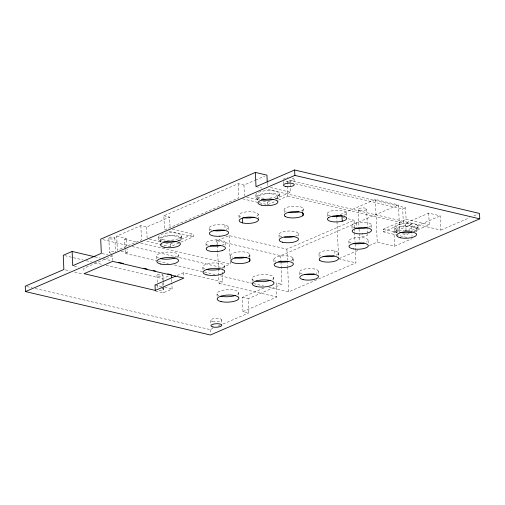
<?xml version="1.0" encoding="UTF-8"?>
<svg xmlns="http://www.w3.org/2000/svg" width="505" height="505" viewBox="0 0 505 505"><rect width="100%" height="100%" fill="white"/><g stroke="black" fill="none" stroke-linecap="round" stroke-linejoin="round"><path stroke-width="0.38" stroke-dasharray="2.52 1.89" d="M140.863 225.666L141.482 239.888L117.343 250.297L116.724 236.075L140.863 225.666L146.639 227.023L169.617 217.112L170.097 228.001M238.19 183.694L238.808 197.916L164.466 229.983L163.841 215.755L238.19 183.694L243.965 185.051L254.735 180.405M255.454 180.096L264.79 176.068M125.095 248.959L124.666 239.225L126.597 238.392L126.925 245.878M112.628 260.599L112.426 255.959L83.849 268.288L84.013 272.151M278.457 200.062L287.781 196.041L287.156 181.819L290.053 180.569L405.603 207.713L406.115 219.378L383.137 229.289L383.251 231.845L406.815 237.382M125.126 249.71L125.29 253.453L127.222 252.62L127.058 248.877M165.785 243.063L170.261 244.117L173.133 242.873M177.438 241.018L193.238 234.206L193.352 236.769L180.424 242.343M263.111 201.091L267.587 202.145L271.172 200.599M275.477 198.743L290.564 192.235L290.362 187.57M146.803 241.137L170.374 246.674L179.704 242.652M259.336 202.739L267.694 204.702L275.585 201.299M217.358 244.609L217.194 240.727L229.1 235.595L286.878 249.167L354.081 220.186L354.415 227.944M106.056 265.34L162.623 278.627L168.771 275.976M177.173 275.459L183.605 272.681L222.661 281.859L222.37 275.118M340.32 214.568L375.366 199.456L398.477 204.885L399.72 233.342M155.603 291.057L163.248 292.856L172.129 289.024L171.864 283.034M132.196 246.522L222.042 267.631L230.343 264.046L230.179 260.201M217.194 240.727L280.742 255.656L398.477 204.885M218.412 268.666L219.056 283.412L222.661 281.859M295.577 183.795L402.712 208.963L405.603 207.713M383.251 231.845L403.331 223.185L402.712 208.963M406.077 230.829L405.736 223.052L428.713 213.142L440.272 215.856L440.89 230.084L265.983 188.996M281.014 261.811L281.986 284.113L248.132 298.714L248.75 312.942L242.974 311.585L242.356 297.357L264.683 287.73M369.363 245.531L377.229 242.141L394.563 246.213L393.944 231.984L411.512 224.409L412.036 236.391M339.322 258.491L359.352 249.849M404.789 231.157L440.272 215.856M409.119 233.48L406.247 234.718L401.027 233.493M413.425 231.618L429.225 224.807L428.713 213.142M242.974 311.585L276.828 296.984L276.21 282.756L281.986 284.113M268.793 287.162L288.74 291.846L355.943 262.865L355.097 243.467M394.563 246.213L412.137 238.631M35.224 288.513L210.13 329.595L212.99 328.364M218.002 326.205L220.142 325.277M223.008 324.046L248.75 312.942M440.89 230.084L469.498 217.743M473.791 215.894L478.084 214.044M287.156 181.819L289.453 182.355M270.434 187.507L290.564 192.235M406.115 219.378L429.225 224.807M256.01 186.654L262.145 188.094M405.736 223.052L411.512 224.409M287.781 196.041L403.331 223.185M342.775 217.529L345.035 218.059M348.052 218.766L354.081 220.186M246.711 197.24L258.636 200.043M383.137 229.289L397.302 232.616M393.944 231.984L396.829 232.666M242.608 198.812L258.573 202.562M163.841 215.755L169.617 217.112M338.609 258.794L355.943 262.865M172.363 229.302L193.238 234.206M169.023 231.05L193.352 236.769M149.385 239.212L161.316 242.015M116.724 236.075L126.597 238.392M124.666 239.225L136.918 242.103M140.75 243L230.343 264.046M103.014 239.673L128.358 245.626M121.143 251.193L127.222 252.62M125.29 253.453L157.522 261.022M158.286 261.205L168.266 263.547M174.402 264.986L203.566 271.841M204.329 272.018L215.073 274.543M220.445 275.806L252.677 283.374M253.441 283.558L263.421 285.899M102.073 253.529L107.988 254.918M110.948 255.612L112.426 255.959M219.056 283.412L276.828 296.984M95.066 256.843L100.419 258.099M103.474 258.819L111.883 260.788M64.779 255.644L83.123 259.955M86.185 260.668L91.531 261.931M94.593 262.644L102.237 264.443M242.356 297.357L248.132 298.714M74.235 266.028L78.673 267.069M155.029 285.009L161.72 286.581M164.693 287.276L172.129 289.024M65.397 269.872L69.987 270.951M74.576 272.025L82.984 274M26.784 286.531L32.156 287.787M301.397 210.957A9.645 3.156 -2.5 0 0 296.082 206.21A9.645 3.156 -2.5 0 0 284.145 210.181L284.82 210.945A9.645 3.156 -2.5 0 0 286.101 211.608M336.014 255.259A9.645 3.156 -2.5 0 0 331.501 250.398A9.645 3.156 -2.5 0 0 319.021 254.179L319.57 254.962A9.645 3.156 -2.5 0 0 320.738 255.65M258.396 219.593L258.156 214.183L257.607 213.4A9.645 3.156 -2.5 0 0 244.092 212.214A9.645 3.156 -2.5 0 0 240.677 216.967M417.976 226.208L418.09 228.765M416.29 228.891L416.492 233.525M396.488 230.242L396.589 232.559M394.582 227.805L394.689 230.368M375.366 199.456L377.229 242.141M371.238 224.826L371.472 230.23M366.611 209.001L367.665 233.057M368.069 240.494L368.24 244.357M358.209 209.556L359.023 228.184M359.055 228.961L359.295 234.389M359.106 237.483L359.308 242.116M356.48 222.844L356.681 227.477M354.453 228.721L354.586 231.827M354.624 232.603L355.059 242.69M351.972 225.811L352.174 230.444M348.841 240.816L349.075 246.225M346.493 212.87L346.733 218.28M336.747 216.115L336.949 220.767M336.98 221.543L338.539 257.247M338.217 252.866L338.451 258.276M334.796 250.859L334.966 254.722M327.234 213.855L327.436 218.488M319.021 254.179L319.192 258.042M318.169 270.983L318.409 276.393M303.227 208.546L303.461 213.95M302.628 210.194L302.697 211.734M298.19 233.525L298.392 238.158M299.572 272.258L299.743 276.115M294.017 179.149L294.188 183.012M290.053 180.569L290.192 183.681M290.224 184.458L290.325 186.787M293.127 258.674L293.329 263.307M292.837 257.866L293.007 261.729M286.878 249.167L287.351 260.031M287.389 260.807L287.623 266.236M287.654 267.012L288.74 291.846M283.286 181.434L283.387 183.751M284.145 210.181L284.246 212.498M279.315 193.636L279.429 196.192M280.742 255.656L280.982 261.041M277.624 196.319L277.864 201.722M278.994 234.838L279.196 239.471M273.855 259.33L274.057 263.964M273.685 277.321L273.925 282.724M267.284 182.917L267.423 186.029M267.587 202.145L267.694 204.702M257.828 197.67L257.998 201.533M255.915 195.233L256.029 197.796M252.09 278.798L252.26 282.655M249.855 254.185L250.057 258.819M249.255 255.833L249.325 257.373M243.965 185.051L244.439 195.94M238.96 215.496L239.13 219.359M238.606 292.445L238.84 297.855M230.772 255.82L230.974 260.454M229.1 235.595L230.141 259.431M228.323 227.054L228.525 231.688M224.902 225.041L225.072 228.904M225.186 242.886L225.287 245.203M224.46 265.756L224.668 270.39M222.042 267.631L222.333 274.366M221.543 319.709L221.783 325.113M217.396 245.386L218.375 267.89M216.228 239.869L216.43 244.508M217.005 293.923L217.207 298.556M209.127 228.367L209.329 233.001M210.749 320.441L210.951 325.081M210.13 329.595L210.301 333.458M205.958 243.208L206.191 248.618M202.865 267.233L203.035 271.09M183.605 272.681L183.807 277.314M181.497 235.709L181.611 238.272M180.108 238.373L180.31 243.006M178.24 254.899L178.442 259.532M170.261 244.117L170.374 246.674M171.7 279.29L171.833 282.282M162.938 274.96L163.235 281.702M163.266 282.453L163.563 289.188M162.623 278.627L162.692 280.123M162.818 283.122L163.248 292.856M160.312 239.723L160.413 242.04M158.696 237.268L158.81 239.825M156.645 256.376L156.815 260.239M156.941 275.37L157.333 284.359M157.364 285.104L157.56 289.599M146.639 227.023L147.113 237.912M114.856 237.811L115.481 252.039M108.859 238.221L109.478 252.45M218.936 295.577A10.851 3.548 -2.5 0 1 220.584 290.817A10.851 3.548 -2.5 0 1 234.995 290.249A10.851 3.548 -2.5 0 1 236.7 294.876M254.021 280.445A10.851 3.548 -2.5 0 1 255.663 275.686A10.851 3.548 -2.5 0 1 270.08 275.118A10.851 3.548 -2.5 0 1 271.785 279.745M158.576 258.023A10.851 3.548 -2.5 0 1 160.218 253.27A10.851 3.548 -2.5 0 1 174.635 252.696A10.851 3.548 -2.5 0 1 176.333 257.323M204.796 268.881A10.851 3.548 -2.5 0 1 206.438 264.128A10.851 3.548 -2.5 0 1 220.855 263.553A10.851 3.548 -2.5 0 1 222.56 268.18M281.79 236.687A9.645 3.156 -2.5 0 1 282.169 232.079A9.645 3.156 -2.5 0 1 296.138 231.921A9.645 3.156 -2.5 0 1 294.131 236.548M248.024 256.597A9.645 3.156 -2.5 0 0 247.892 252.759A9.645 3.156 -2.5 0 0 236.529 252.241L234.364 252.746A9.645 3.156 -2.5 0 0 232.729 257.247M290.779 260.788A9.645 3.156 -2.5 0 0 289.144 256.224A9.645 3.156 -2.5 0 0 275.219 257.702L274.221 258.497A9.645 3.156 -2.5 0 0 276.014 261.287M351.196 243.019A9.645 3.156 -2.5 0 1 351.512 238.739A9.645 3.156 -2.5 0 1 364.503 237.962A9.645 3.156 -2.5 0 1 366.453 242.103M208.312 245.411A9.645 3.156 -2.5 0 1 209.026 240.986A9.645 3.156 -2.5 0 1 222.452 240.569A9.645 3.156 -2.5 0 1 222.516 244.969M211.923 230.211A9.645 3.156 -2.5 0 1 211.696 225.817A9.645 3.156 -2.5 0 1 225.116 225.097A9.645 3.156 -2.5 0 1 226.12 229.447M258.156 214.183A9.645 3.156 -2.5 0 1 255.953 216.576M343.93 215.237A9.645 3.156 -2.5 0 0 342.447 210.572A9.645 3.156 -2.5 0 0 328.345 212.22L327.474 213.028A9.645 3.156 -2.5 0 0 330.308 215.932M355.047 227.888A9.645 3.156 -2.5 0 1 354.542 223.444A9.645 3.156 -2.5 0 1 368.164 222.749A9.645 3.156 -2.5 0 1 368.669 227.193M292.092 178.019A5.422 1.774 -2.5 0 1 292.78 180.493A5.422 1.774 -2.5 0 1 285.142 181.017M283.28 179.42A5.422 1.774 -2.5 0 1 288.134 177.766M258.604 192.317A11.754 3.844 -2.5 0 1 278.021 192.241A11.754 3.844 -2.5 0 1 268.666 198.225M264.109 198.244A11.754 3.844 -2.5 0 1 257.979 192.607M259.602 199.185A9.948 3.257 -2.5 0 1 261.325 194.753A9.948 3.257 -2.5 0 1 274.739 194.412A9.948 3.257 -2.5 0 1 275.351 198.787M398.262 231.757A9.948 3.257 -2.5 0 1 399.985 227.326A9.948 3.257 -2.5 0 1 413.399 226.985A9.948 3.257 -2.5 0 1 414.018 231.359M258.118 199.582A11.754 3.844 -2.5 0 1 260.157 194.343A11.754 3.844 -2.5 0 1 276.014 193.945A11.754 3.844 -2.5 0 1 276.74 199.109M396.785 232.155A11.754 3.844 -2.5 0 1 398.824 226.915A11.754 3.844 -2.5 0 1 414.674 226.518A11.754 3.844 -2.5 0 1 415.4 231.681M162.08 241.239A9.948 3.257 -2.5 0 1 163.803 236.807A9.948 3.257 -2.5 0 1 177.223 236.466A9.948 3.257 -2.5 0 1 177.836 240.841M160.849 241.573A11.451 3.75 -2.5 0 1 162.837 236.466A11.451 3.75 -2.5 0 1 178.284 236.075A11.451 3.75 -2.5 0 1 178.991 241.112M302.287 274.045A9.342 3.055 -2.5 0 1 302.066 269.79A9.342 3.055 -2.5 0 1 315.063 269.089A9.342 3.055 -2.5 0 1 316.035 273.306M367.501 234.269A4.217 1.382 -2.5 0 1 363.878 236.252A4.217 1.382 -2.5 0 1 359.383 234.806M111.214 253.188A3.011 0.985 -2.5 0 1 110.444 251.597A3.011 0.985 -2.5 0 1 115.31 251.793M161.827 288.45A3.011 0.985 -2.5 0 1 163.102 289.826A3.011 0.985 -2.5 0 1 158.627 290.23M158.008 276.001A3.011 0.985 -2.5 0 0 162.907 275.219A3.011 0.985 -2.5 0 0 158.905 274.278A3.011 0.985 -2.5 0 0 158.008 276.001M398.748 230.255A11.754 3.844 -2.5 0 0 417.85 227.212A11.754 3.844 -2.5 0 0 402.239 223.545A11.754 3.844 -2.5 0 0 398.748 230.255M162.761 239.654A11.451 3.75 -2.5 0 0 181.371 236.693A11.451 3.75 -2.5 0 0 166.164 233.121A11.451 3.75 -2.5 0 0 162.761 239.654M109.926 238.852A3.011 0.985 -2.5 0 0 114.824 238.07A3.011 0.985 -2.5 0 0 110.822 237.129A3.011 0.985 -2.5 0 0 109.926 238.852M359.686 210.44A4.217 1.382 -2.5 0 0 366.561 209.36A4.217 1.382 -2.5 0 0 360.987 208.035A4.217 1.382 -2.5 0 0 359.686 210.44M212.668 321.571A5.422 1.774 -2.5 0 0 221.487 320.17A5.422 1.774 -2.5 0 0 214.284 318.478A5.422 1.774 -2.5 0 0 212.668 321.571"/><path stroke-width="0.76" d="M95.066 256.843L72.133 251.452L63.251 255.284L63.87 269.512L25.25 286.165L25.484 291.574L210.37 335.004L479.75 218.835L479.516 213.426L294.63 169.996L256.01 186.654L255.391 172.426L266.943 175.14L267.252 182.141M255.391 172.426L100.71 239.13L101.335 253.358L72.752 265.68L72.133 251.452M25.484 291.574L294.87 175.405L479.75 218.835M175.746 276.071L155.029 285.009L155.262 290.413L84.082 273.691L112.665 261.369L183.839 278.091L155.262 290.413M336.747 216.115L338.173 215.496M220.653 245.506L219.814 245.72A9.645 3.156 -2.5 0 1 210.2 245.878M118.763 262.404L123.346 263.484M143.988 268.332L147.043 269.051M153.16 270.491L155.452 271.027M167.685 273.899L170.74 274.619M342.226 221.247L341.992 215.837A9.645 3.156 -2.5 0 1 332.359 216.329M302.729 212.51L302.867 215.597M294.63 169.996L294.87 175.405M249.356 258.15L249.489 261.236M242.413 218.28L242.615 222.913M171.504 274.796L171.637 277.794M235.488 295.393A10.851 3.548 -2.5 0 1 220.855 296.183M270.573 280.262A10.851 3.548 -2.5 0 1 255.94 281.058M175.128 257.847A10.851 3.548 -2.5 0 1 160.489 258.636M219.902 269.159A10.851 3.548 -2.5 0 1 206.715 269.493M294.131 236.548A9.645 3.156 -2.5 0 1 284.536 237.205M246.263 257.253A9.645 3.156 -2.5 0 1 234.528 257.752M288.185 261.577A9.645 3.156 -2.5 0 1 278.545 261.906M334.165 255.89A9.645 3.156 -2.5 0 1 323.105 256.332M364.137 242.987A9.645 3.156 -2.5 0 1 353.083 243.486M224.264 230.078A9.645 3.156 -2.5 0 1 219.58 230.823L217.068 230.886A9.645 3.156 -2.5 0 1 213.211 230.514M254.103 217.207A9.645 3.156 -2.5 0 1 243.044 217.649M298.954 211.803A9.645 3.156 -2.5 0 1 288.595 212.245M366.731 227.793A9.645 3.156 -2.5 0 1 361.959 228.462L359.459 228.481A9.645 3.156 -2.5 0 1 355.684 228.039M273.445 199.437A9.948 3.257 -2.5 0 1 261.356 199.74M412.105 232.01A9.948 3.257 -2.5 0 1 400.705 232.458M175.929 241.491A9.948 3.257 -2.5 0 1 163.835 241.794M314.243 273.912A9.342 3.055 -2.5 0 1 304.944 274.55M328.585 217.623L327.707 218.431A9.645 3.156 -2.5 0 0 339.126 221.777A9.645 3.156 -2.5 0 0 344.789 216.563A9.645 3.156 -2.5 0 0 328.585 217.623M275.459 263.111L274.461 263.907A9.645 3.156 -2.5 0 0 285.256 267.467A9.645 3.156 -2.5 0 0 291.707 262.329A9.645 3.156 -2.5 0 0 275.459 263.111M222.149 250.587L220.054 251.124A9.645 3.156 -2.5 0 1 206.173 248.889A9.645 3.156 -2.5 0 1 219.713 245.411A9.645 3.156 -2.5 0 1 222.149 250.587M236.763 257.651L234.598 258.156A9.645 3.156 -2.5 0 0 236.189 263.395A9.645 3.156 -2.5 0 0 250.183 260.138A9.645 3.156 -2.5 0 0 236.763 257.651M219.82 236.226L217.308 236.289A9.645 3.156 -2.5 0 1 211.052 231.618A9.645 3.156 -2.5 0 1 227.294 231.208A9.645 3.156 -2.5 0 1 219.82 236.226M362.199 233.865L359.693 233.884A9.645 3.156 -2.5 0 1 354.232 229.081A9.645 3.156 -2.5 0 1 370.417 228.948A9.645 3.156 -2.5 0 1 362.199 233.865M353.317 248.896L351.43 248.422A9.645 3.156 -2.5 0 1 356.019 243.132A9.645 3.156 -2.5 0 1 368.214 246.181A9.645 3.156 -2.5 0 1 353.317 248.896M285.06 216.355L284.384 215.584A9.645 3.156 -2.5 0 1 296.719 211.639A9.645 3.156 -2.5 0 1 301.1 216.601A9.645 3.156 -2.5 0 1 285.06 216.355M319.804 260.372L319.255 259.589A9.645 3.156 -2.5 0 1 332.132 255.833A9.645 3.156 -2.5 0 1 335.686 260.896A9.645 3.156 -2.5 0 1 319.804 260.372M258.396 219.593L257.847 218.81A9.645 3.156 -2.5 0 0 241.964 218.286A9.645 3.156 -2.5 0 0 245.518 223.349A9.645 3.156 -2.5 0 0 258.396 219.593M221.089 301.592A10.851 3.548 -2.5 0 0 238.726 298.79A10.851 3.548 -2.5 0 0 224.315 295.4A10.851 3.548 -2.5 0 0 221.089 301.592M160.729 264.039A10.851 3.548 -2.5 0 0 178.36 261.236A10.851 3.548 -2.5 0 0 163.948 257.853A10.851 3.548 -2.5 0 0 160.729 264.039M206.949 274.897A10.851 3.548 -2.5 0 0 224.58 272.094A10.851 3.548 -2.5 0 0 210.168 268.71A10.851 3.548 -2.5 0 0 206.949 274.897M256.174 286.461A10.851 3.548 -2.5 0 0 273.805 283.659A10.851 3.548 -2.5 0 0 259.393 280.275A10.851 3.548 -2.5 0 0 256.174 286.461M282.649 242.255A9.645 3.156 -2.5 0 0 298.322 239.761A9.645 3.156 -2.5 0 0 285.508 236.75A9.645 3.156 -2.5 0 0 282.649 242.255M261.59 205.15A9.948 3.257 -2.5 0 0 277.756 202.581A9.948 3.257 -2.5 0 0 264.544 199.475A9.948 3.257 -2.5 0 0 261.59 205.15M400.25 237.722A9.948 3.257 -2.5 0 0 416.417 235.147A9.948 3.257 -2.5 0 0 403.205 232.048A9.948 3.257 -2.5 0 0 400.25 237.722M164.075 247.204A9.948 3.257 -2.5 0 0 180.234 244.635A9.948 3.257 -2.5 0 0 167.029 241.529A9.948 3.257 -2.5 0 0 164.075 247.204M303.12 279.606A9.342 3.055 -2.5 0 0 318.308 277.195A9.342 3.055 -2.5 0 0 305.897 274.278A9.342 3.055 -2.5 0 0 303.12 279.606M212.908 326.981A5.422 1.774 -2.5 0 0 221.72 325.58A5.422 1.774 -2.5 0 0 214.518 323.888A5.422 1.774 -2.5 0 0 212.908 326.981M285.375 186.421A5.422 1.774 -2.5 0 0 294.194 185.019A5.422 1.774 -2.5 0 0 286.991 183.328A5.422 1.774 -2.5 0 0 285.375 186.421"/></g></svg>
